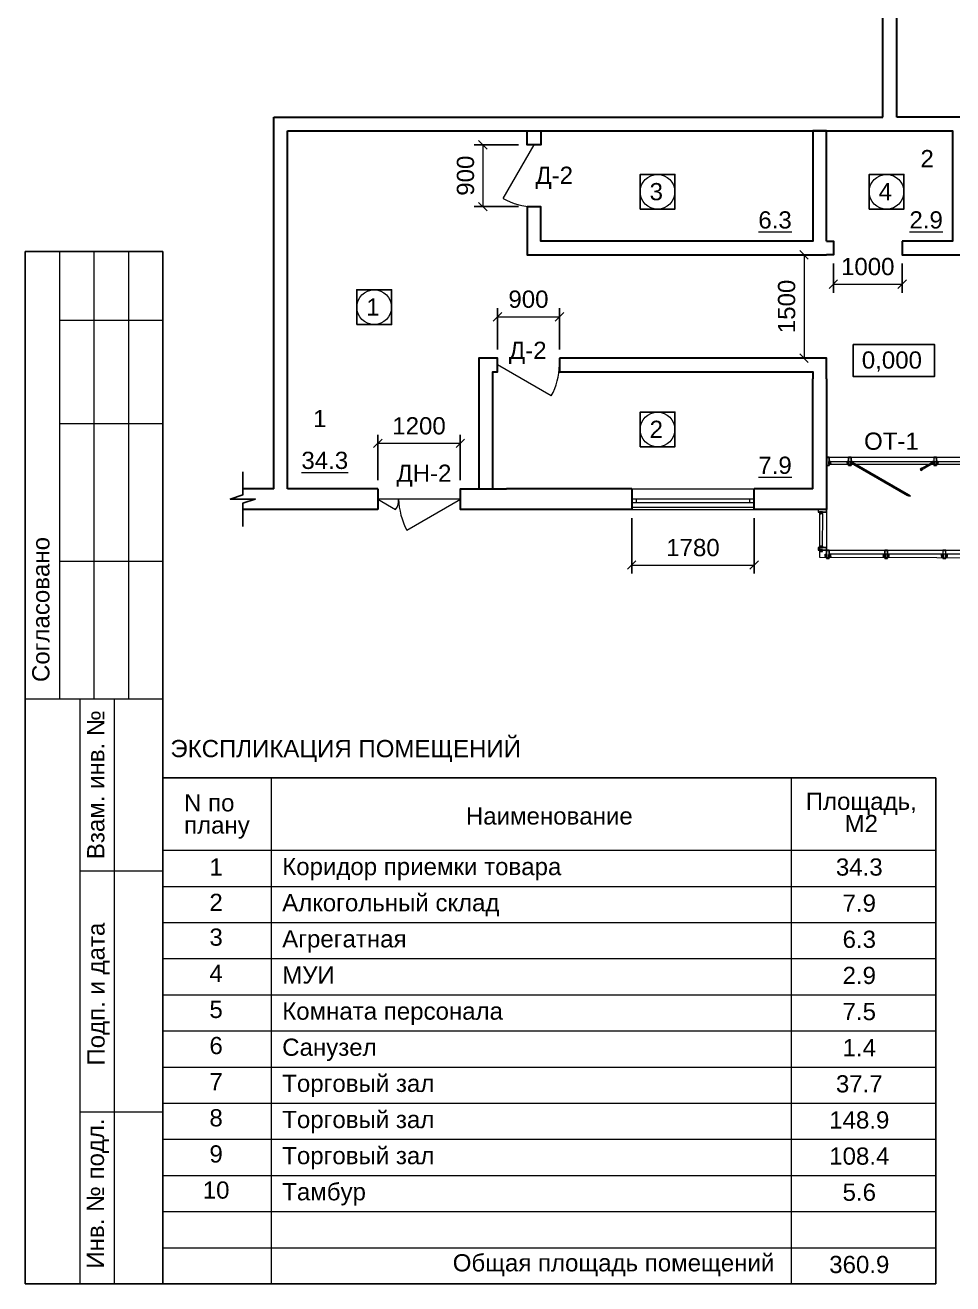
# Model space of a CAD drawing. Header units: metres. Extents: x -77.5 to 9.2, y -177.4 to -90.8.
# Drawn here: x -77.46 to -63.98, y -176.99 to -158.7 of the extents above; entities that cross this region are included whole.
import ezdxf
from ezdxf.enums import TextEntityAlignment as Align

# ---------------------------------------------------------------- set-up
doc = ezdxf.new("R2010")
doc.units = ezdxf.units.M
doc.header["$MEASUREMENT"] = 0
for name, color, linetype, lineweight in [('_shtrih', 254, 'Continuous', 0), ('Level 50', 7, 'Continuous', 0), ('Level 63', 7, 'Continuous', 0), ('окна', 153, 'Continuous', 18), ('Полы', 12, 'Continuous', 13), ('стена', 7, 'Continuous', 40)]:
    doc.layers.add(name, color=color, linetype=linetype, lineweight=lineweight)
doc.layers.add('YOLO_STAMP', color=1, linetype='Continuous')
doc.layers.add('YOLO_TABLE', color=1, linetype='Continuous')
doc.styles.get("Standard").update_dxf_attribs({"font": 'CS_Gost2304.shx'})
doc.styles.add('Style-Arial', font='arial.ttf')
doc.dimstyles.get("Standard").update_dxf_attribs({"dimtxt": 0.18, "dimasz": 0.18, "dimexe": 0.18, "dimexo": 0.0625, "dimgap": 0.09, "dimtad": 0, "dimtih": 1, "dimtoh": 1, "dimdec": 4, "dimzin": 0, "dimdsep": 46, "dimtxsty": 'Standard', "dimcen": 0.09, "dimadec": 0, "dimazin": 0, "dimtfac": 1, "dimtdec": 4, "dimtofl": 0, "dimtmove": 0, "dimatfit": 3, "dimfxl": 1, "dimtolj": 1, "dimtzin": 0, "dimarcsym": 0})

# ---------------------------------------------------------------- blocks, each defined once
blk = doc.blocks.new('stoyka_R')
at = {"color": 0, "linetype": 'ByBlock', "lineweight": 0}
for points in [[(-35, 97), (-36, 97), (-36, 96), (-36, 96), (-36, 95), (-34, 94, -0.278117), (-34, 93, -0.298632), (-34, 93), (-37, 92, -1.227062), (-37, 93), (-35, 94), (-37, 94), (-38, 94), (-40, 94), (-45, 92, -1.262793), (-45, 93), (-41, 96), (-40, 96), (-40, 95, 0.414214), (-40, 95), (-38, 95, 0.414214), (-38, 95), (-38, 96), (-38, 96), (-38, 97), (-39, 97, -0.954089), (-39, 97), (-38, 99), (-36, 99), (-34, 97, -0.954089)], [(-35, 82), (-36, 82), (-36, 83), (-36, 83), (-36, 84), (-34, 85, 0.278117), (-34, 86, 0.298632), (-34, 86), (-37, 87, 1.227062), (-37, 86), (-35, 86), (-37, 85), (-38, 86), (-40, 86), (-45, 87, 1.262793), (-45, 86), (-41, 83), (-40, 83), (-40, 84, -0.414214), (-40, 85), (-38, 85, -0.414214), (-38, 84), (-38, 83), (-38, 83), (-38, 82), (-39, 82, 0.954089), (-39, 82), (-38, 80), (-36, 80), (-34, 82, 0.954089)], [(35, 97), (36, 97), (36, 96), (36, 96), (36, 95), (34, 94, 0.278117), (33, 93, 0.298632), (34, 93), (37, 92, 1.227062), (37, 93), (35, 94), (37, 94), (38, 94), (40, 94), (45, 92, 1.262793), (45, 93), (41, 96), (40, 96), (40, 95, -0.414214), (39, 95), (38, 95, -0.414214), (38, 95), (38, 96), (37, 96), (37, 97), (39, 97, 0.954089), (39, 97), (37, 99), (36, 99), (34, 97, 0.954089)], [(35, 82), (36, 82), (36, 83), (36, 83), (36, 84), (34, 85, -0.278117), (33, 86, -0.298632), (34, 86), (37, 87, -1.227062), (37, 86), (35, 86), (37, 85), (38, 86), (40, 86), (45, 87, -1.262793), (45, 86), (41, 83), (40, 83), (40, 84, 0.414214), (39, 85), (38, 85, 0.414214), (38, 84), (38, 83), (37, 83), (37, 82), (39, 82, -0.954089), (39, 82), (37, 80), (36, 80), (34, 82, -0.954089)]]:
    blk.add_lwpolyline(points, format="xyb", close=True, dxfattribs=at)
at = {"color": 0, "linetype": 'ByBlock', "lineweight": -2}
for points in [[(-20, 63), (-20, 0), (20, 0), (20, 63), (19, 64, 0.580174), (18, 63), (18, 61), (15, 61), (15, 69), (14, 70), (15, 70), (15, 79), (18, 79), (18, 77, 0.580174), (19, 77), (20, 77), (20, 81), (15, 81), (15, 98), (33, 98), (33, 96), (32, 96, 0.414214), (31, 96), (31, 95), (35, 95, 0.414214), (35, 95), (35, 96), (35, 96), (35, 99), (39, 99), (39, 96), (38, 96), (38, 95, 0.414214), (38, 95), (39, 95, 0.414214), (40, 95), (40, 99, 0.414214), (39, 100), (20, 100), (20, 120), (-20, 120), (-20, 100), (-40, 100, 0.414214), (-40, 99), (-40, 95, 0.414214), (-40, 95), (-38, 95, 0.414214), (-38, 95), (-38, 96), (-39, 96), (-39, 99), (-35, 99), (-35, 96), (-35, 96), (-35, 95, 0.414214), (-35, 95), (-32, 95), (-32, 96, 0.414214), (-32, 96), (-34, 96), (-34, 98), (-15, 98), (-15, 81), (-20, 81), (-20, 77), (-19, 77, 0.580174), (-18, 77), (-18, 79), (-15, 79), (-15, 70), (-15, 70), (-15, 69), (-15, 61), (-18, 61), (-18, 63, 0.580174), (-19, 64)], [(-39, 79), (-30, 79), (-22, 76), (-16, 76, 0.414214), (-15, 76), (-15, 76, 0.23461), (-15, 77), (-16, 77, 0.303619), (-17, 77), (-18, 77), (-22, 77), (-30, 80), (-34, 80), (-34, 83), (-34, 84), (-35, 84), (-35, 83), (-35, 83), (-35, 80), (-39, 80), (-39, 83), (-38, 83), (-38, 84), (-40, 84), (-40, 60), (-20, 60), (-20, 61), (-22, 61), (-22, 64), (-18, 64), (-16, 62, 0.979824), (-16, 63), (-18, 65), (-23, 65), (-23, 61), (-39, 61), (-39, 79)], [(39, 79), (30, 79), (22, 76), (16, 76, -0.414214), (15, 76), (15, 76, -0.23461), (15, 77), (16, 77, -0.303619), (17, 77), (18, 77), (22, 77), (30, 80), (33, 80), (33, 83), (33, 84), (35, 84), (35, 83), (34, 83), (34, 80), (39, 80), (39, 83), (38, 83), (38, 84), (40, 84), (40, 60), (20, 60), (20, 61), (22, 61), (22, 64), (18, 64), (16, 62, -0.979824), (16, 63), (18, 65), (23, 65), (23, 61), (39, 61), (39, 79)]]:
    blk.add_lwpolyline(points, format="xyb", close=True, dxfattribs=at)
at = {"lineweight": 0}
for points in [[(-37, 92), (-25, 92)], [(-37, 87), (-25, 87)], [(37, 92), (25, 92)], [(37, 87), (25, 87)]]:
    blk.add_lwpolyline(points, dxfattribs=at)
for points in [[(-25, 83), (-15, 83), (-15, 95), (-25, 95)], [(25, 83), (15, 83), (15, 95), (25, 95)]]:
    blk.add_lwpolyline(points, close=True, dxfattribs=at)
at = {"color": 0, "linetype": 'ByBlock', "lineweight": -2}
blk.add_lwpolyline([(18, 59), (18, 3), (-18, 3), (-18, 59), (-13, 59), (-13, 100), (-18, 100), (-18, 118), (18, 118), (18, 100), (13, 100), (13, 59)], close=True, dxfattribs=at)
blk = doc.blocks.new('_Oblique')
at = {"color": 0, "linetype": 'ByBlock', "lineweight": -2}
blk.add_line((0.5, 0.5), (-0.5, -0.5), dxfattribs=at)
blk = doc.blocks.new('*D55')
at = {"color": 0, "lineweight": -2, "transparency": 16777216}
for p, q in [((-70.29, -160.434), (-70.932, -160.434)), ((-70.29, -161.334), (-70.932, -161.334))]:
    blk.add_line(p, q, dxfattribs=at)
at = {"color": 5, "lineweight": 0, "transparency": 16777216}
blk.add_line((-70.807, -160.434), (-70.807, -161.334), dxfattribs=at)
at = {"layer": 'Defpoints', "color": 0, "transparency": 16777216}
for p in [(-70.165, -160.434), (-70.807, -161.334), (-70.165, -161.334)]:
    blk.add_point(p, dxfattribs=at)
at = {"color": 5, "lineweight": 0, "transparency": 16777216, "xscale": 0.125, "yscale": 0.125, "zscale": 0.125}
for p, rotation in [((-70.807, -160.434), 90), ((-70.807, -161.334), 270)]:
    blk.add_blockref('_Oblique', p, dxfattribs=dict(at, rotation=rotation))
at = {"color": 0, "transparency": 16777216, "insert": (-71.059, -160.884), "char_height": 0.25, "attachment_point": 5, "rotation": 90, "style": 'Style-Arial'}
blk.add_mtext('900', dxfattribs=at)
blk = doc.blocks.new('TerminatorOpen')
at = {"color": 0, "linetype": 'ByBlock', "lineweight": -2}
for q in [(-1, 0.5), (-1, 0), (-1, -0.5)]:
    blk.add_line((0, 0), q, dxfattribs=at)
blk = doc.blocks.new('*D56')
at = {"color": 0, "lineweight": -2, "transparency": 16777216}
for p, q in [((-70.595, -163.409), (-70.595, -162.808)), ((-69.695, -163.409), (-69.695, -162.808))]:
    blk.add_line(p, q, dxfattribs=at)
at = {"color": 5, "lineweight": 0, "transparency": 16777216}
blk.add_line((-70.595, -162.933), (-69.695, -162.933), dxfattribs=at)
at = {"layer": 'Defpoints', "color": 0, "transparency": 16777216}
for p in [(-69.695, -162.933), (-70.595, -163.534), (-69.695, -163.534)]:
    blk.add_point(p, dxfattribs=at)
at = {"color": 5, "lineweight": 0, "transparency": 16777216, "xscale": 0.125, "yscale": 0.125, "zscale": 0.125, "rotation": 180}
blk.add_blockref('_Oblique', (-70.595, -162.933), dxfattribs=at)
at = {"color": 5, "lineweight": 0, "transparency": 16777216, "xscale": 0.125, "yscale": 0.125, "zscale": 0.125}
blk.add_blockref('_Oblique', (-69.695, -162.933), dxfattribs=at)
at = {"color": 0, "transparency": 16777216, "insert": (-70.145, -162.68), "char_height": 0.25, "attachment_point": 5, "style": 'Style-Arial'}
blk.add_mtext('900', dxfattribs=at)
blk = doc.blocks.new('*D57')
at = {"color": 0, "lineweight": -2, "transparency": 16777216}
for p, q in [((-65.94, -162.034), (-66.266, -162.034)), ((-65.94, -163.534), (-66.266, -163.534))]:
    blk.add_line(p, q, dxfattribs=at)
at = {"color": 5, "lineweight": 0, "transparency": 16777216}
blk.add_line((-66.141, -162.034), (-66.141, -163.534), dxfattribs=at)
at = {"layer": 'Defpoints', "color": 0, "transparency": 16777216}
for p in [(-65.815, -162.034), (-66.141, -163.534), (-65.815, -163.534)]:
    blk.add_point(p, dxfattribs=at)
at = {"color": 5, "lineweight": 0, "transparency": 16777216, "xscale": 0.125, "yscale": 0.125, "zscale": 0.125}
for p, rotation in [((-66.141, -162.034), 90), ((-66.141, -163.534), 270)]:
    blk.add_blockref('_Oblique', p, dxfattribs=dict(at, rotation=rotation))
at = {"color": 0, "transparency": 16777216, "insert": (-66.393, -162.784), "char_height": 0.25, "attachment_point": 5, "rotation": 90, "style": 'Style-Arial'}
blk.add_mtext('1500', dxfattribs=at)
blk = doc.blocks.new('*D58')
at = {"color": 0, "lineweight": -2, "transparency": 16777216}
for p, q in [((-65.715, -162.159), (-65.715, -162.584)), ((-64.715, -162.159), (-64.715, -162.584))]:
    blk.add_line(p, q, dxfattribs=at)
at = {"color": 5, "lineweight": 0, "transparency": 16777216}
blk.add_line((-65.715, -162.459), (-64.715, -162.459), dxfattribs=at)
at = {"layer": 'Defpoints', "color": 0, "transparency": 16777216}
for p in [(-65.715, -162.034), (-64.715, -162.034), (-64.715, -162.459)]:
    blk.add_point(p, dxfattribs=at)
at = {"color": 5, "lineweight": 0, "transparency": 16777216, "xscale": 0.125, "yscale": 0.125, "zscale": 0.125, "rotation": 180}
blk.add_blockref('_Oblique', (-65.715, -162.459), dxfattribs=at)
at = {"color": 5, "lineweight": 0, "transparency": 16777216, "xscale": 0.125, "yscale": 0.125, "zscale": 0.125}
blk.add_blockref('_Oblique', (-64.715, -162.459), dxfattribs=at)
at = {"color": 0, "transparency": 16777216, "insert": (-65.215, -162.206), "char_height": 0.25, "attachment_point": 5, "style": 'Style-Arial'}
blk.add_mtext('1000', dxfattribs=at)
blk = doc.blocks.new('*D80')
at = {"color": 0, "lineweight": -2, "transparency": 16777216}
for p, q in [((-72.335, -165.309), (-72.335, -164.648)), ((-71.135, -165.309), (-71.135, -164.648))]:
    blk.add_line(p, q, dxfattribs=at)
at = {"color": 5, "lineweight": 0, "transparency": 16777216}
blk.add_line((-72.335, -164.773), (-71.135, -164.773), dxfattribs=at)
at = {"layer": 'Defpoints', "color": 0, "transparency": 16777216}
for p in [(-71.135, -164.773), (-72.335, -165.434), (-71.135, -165.434)]:
    blk.add_point(p, dxfattribs=at)
at = {"color": 5, "lineweight": 0, "transparency": 16777216, "xscale": 0.125, "yscale": 0.125, "zscale": 0.125, "rotation": 180}
blk.add_blockref('_Oblique', (-72.335, -164.773), dxfattribs=at)
at = {"color": 5, "lineweight": 0, "transparency": 16777216, "xscale": 0.125, "yscale": 0.125, "zscale": 0.125}
blk.add_blockref('_Oblique', (-71.135, -164.773), dxfattribs=at)
at = {"color": 0, "transparency": 16777216, "insert": (-71.735, -164.52), "char_height": 0.25, "attachment_point": 5, "style": 'Style-Arial'}
blk.add_mtext('1200', dxfattribs=at)
blk = doc.blocks.new('*D81')
at = {"color": 0, "lineweight": -2, "transparency": 16777216}
for p, q in [((-68.645, -165.859), (-68.645, -166.666)), ((-66.865, -165.859), (-66.865, -166.666))]:
    blk.add_line(p, q, dxfattribs=at)
at = {"color": 5, "lineweight": 0, "transparency": 16777216}
blk.add_line((-68.645, -166.541), (-66.865, -166.541), dxfattribs=at)
at = {"layer": 'Defpoints', "color": 0, "transparency": 16777216}
for p in [(-68.645, -165.734), (-66.865, -165.734), (-66.865, -166.541)]:
    blk.add_point(p, dxfattribs=at)
at = {"color": 5, "lineweight": 0, "transparency": 16777216, "xscale": 0.125, "yscale": 0.125, "zscale": 0.125, "rotation": 180}
blk.add_blockref('_Oblique', (-68.645, -166.541), dxfattribs=at)
at = {"color": 5, "lineweight": 0, "transparency": 16777216, "xscale": 0.125, "yscale": 0.125, "zscale": 0.125}
blk.add_blockref('_Oblique', (-66.865, -166.541), dxfattribs=at)
at = {"color": 0, "transparency": 16777216, "insert": (-67.755, -166.289), "char_height": 0.25, "attachment_point": 5, "style": 'Style-Arial'}
blk.add_mtext('1780', dxfattribs=at)

msp = doc.modelspace()

# ---------------------------------------------------------------- linework, layer by layer
at = {"color": 7, "linetype": 'Continuous', "lineweight": 13}
for p, q in [((-70.514506, -161.21367971), (-70.064506, -160.43425684)), ((-69.81563594, -164.08425684), (-70.5950588, -163.63425684)), ((-75.45775154, -169.63575835), (-64.22700803, -169.63575835)), ((-75.45775154, -169.63575835), (-75.45775154, -176.98575835)), ((-73.88275154, -169.63575835), (-73.88275154, -176.98575835)), ((-66.32700803, -169.63575835), (-66.32700803, -176.98575835)), ((-64.22700803, -169.63575835), (-64.22700803, -176.98575835)), ((-75.45775154, -170.68575835), (-64.22700803, -170.68575835))]:
    msp.add_line(p, q, dxfattribs=at)
at = {"color": 7, "linetype": 'Continuous', "lineweight": 0}
for p, q in [((-71.134506, -165.58425684), (-72.334506, -165.58425684)), ((-75.45775154, -171.21075835), (-64.22700803, -171.21075835)), ((-75.45775154, -171.73575835), (-64.22700803, -171.73575835)), ((-75.45775154, -172.26075835), (-64.22700803, -172.26075835)), ((-75.45775154, -172.78575835), (-64.22700803, -172.78575835)), ((-75.45775154, -173.31075835), (-64.22700803, -173.31075835)), ((-75.45775154, -173.83575835), (-64.22700803, -173.83575835)), ((-75.45775154, -174.36075835), (-64.22700803, -174.36075835)), ((-75.45775154, -174.88575835), (-64.22700803, -174.88575835)), ((-75.45775154, -175.41075835), (-64.22700803, -175.41075835)), ((-75.45775154, -175.93575835), (-64.22700803, -175.93575835)), ((-75.45775154, -176.46075835), (-64.22700803, -176.46075835)), ((-75.45775154, -176.98575835), (-64.22700803, -176.98575835))]:
    msp.add_line(p, q, dxfattribs=at)
at = {"linetype": 'Continuous', "lineweight": 13}
msp.add_lwpolyline([(-65.42836134, -163.80132415), (-65.42836134, -163.33749727), (-64.24421695, -163.33749727), (-64.24421695, -163.80132415), (-65.42836134, -163.80132415)], dxfattribs=at)
at = {"color": 7, "linetype": 'Continuous', "lineweight": 0}
for points in [[(-72.334506, -165.58425684), (-72.07469838, -165.73425684)], [(-71.91392886, -166.03425684), (-71.134506, -165.58425684)]]:
    msp.add_lwpolyline(points, dxfattribs=at)
for centre, radius, start, end in [((-70.064506, -160.43425684), 0.9, 240, 270), ((-70.5950588, -163.63425684), 0.9, 330, 0), ((-72.20484686, -165.61899891), 0.17384769, 318.472282551, 11.527717449), ((-70.91157024, -165.52452139), 1.12452347, 183.045024244, 206.954975756)]:
    msp.add_arc(centre, radius, start, end, dxfattribs=at)
at = {"layer": '_shtrih', "color": 0, "lineweight": 25, "ltscale": 100}
msp.add_lwpolyline([(-74.2954625, -165.18616684), (-74.2954625, -165.52375684), (-74.4769625, -165.58425684), (-74.1139625, -165.58425684), (-74.2954625, -165.64475684), (-74.2954625, -165.98234684)], dxfattribs=at)
at = {"layer": 'Level 50', "color": 7, "linetype": 'Continuous', "lineweight": 30}
for points in [[(-64.994506, -160.03425684), (-64.994506, -157.61425684), (-61.894506, -157.61425684), (-61.894506, -158.61425684), (-59.444506, -158.61425684), (-59.444506, -157.61425684)], [(-64.794506, -160.03425684), (-64.794506, -157.81425684), (-62.094506, -157.81425684), (-62.094506, -158.81425684), (-59.244506, -158.81425684), (-59.244506, -157.81425684)], [(-73.844506, -165.43425684), (-73.844506, -160.03425684)], [(-73.844506, -160.03425684), (-64.994506, -160.03425684)], [(-63.784506, -160.89425684), (-63.784506, -160.23425684), (-63.784506, -160.03425684), (-64.794506, -160.03425684)], [(-73.644506, -165.43425684), (-73.644506, -160.23425684)], [(-73.644506, -160.23425684), (-64.794506, -160.23425684)], [(-65.814506, -161.83425684), (-65.814506, -160.23425684), (-66.014506, -160.23425684), (-66.014506, -161.83425684), (-69.964506, -161.83425684), (-69.964506, -161.33425684), (-70.164506, -161.33425684)], [(-64.794506, -160.23425684), (-63.984506, -160.23425684), (-63.984506, -161.83425684), (-64.714506, -161.83425684)], [(-70.164506, -161.33425684), (-70.164506, -162.03425684), (-65.814506, -162.03425684)], [(-65.814506, -161.83425684), (-65.714506, -161.83425684), (-65.714506, -162.03425684), (-65.814506, -162.03425684)], [(-64.714506, -161.83425684), (-64.714506, -162.03425684), (-63.784506, -162.03425684)], [(-70.864506, -165.43425684), (-70.664506, -165.43425684), (-70.664506, -163.73425684), (-70.5950588, -163.73425684), (-70.5950588, -163.53425684), (-70.864506, -163.53425684), (-70.864506, -165.43425684)], [(-69.6950588, -163.53425684), (-69.6950588, -163.73425684), (-66.014506, -163.73425684), (-66.014506, -163.83425684)], [(-65.8150588, -163.83425684), (-65.8150588, -163.53425684), (-69.6950588, -163.53425684)], [(-66.014506, -165.43425684), (-66.014506, -163.83425684)], [(-65.8150588, -163.83425684), (-65.814506, -163.83425684), (-65.814506, -165.73425684)], [(-73.844506, -165.43425684), (-74.2954625, -165.43425684)], [(-72.334506, -165.43425684), (-73.644506, -165.43425684)], [(-72.334506, -165.43425684), (-72.334506, -165.73425684)], [(-70.464506, -165.73425684), (-71.134506, -165.73425684), (-71.134506, -165.43425684), (-70.464506, -165.43425684)], [(-68.644506, -165.43425684), (-70.464506, -165.43425684)], [(-68.644506, -165.43425684), (-68.644506, -165.73425684)], [(-66.014506, -165.43425684), (-66.864506, -165.43425684)], [(-66.864506, -165.73425684), (-66.864506, -165.43425684)], [(-72.334506, -165.73425684), (-74.2954625, -165.73425684)], [(-68.644506, -165.73425684), (-70.464506, -165.73425684)], [(-65.814506, -165.73425684), (-66.864506, -165.73425684)]]:
    msp.add_lwpolyline(points, dxfattribs=at)
msp.add_lwpolyline([(-70.164506, -160.23425684), (-69.964506, -160.23425684), (-69.964506, -160.43425684), (-70.164506, -160.43425684)], close=True, dxfattribs=at)
at = {"layer": 'Level 50', "color": 7, "linetype": 'Continuous', "lineweight": 0}
for centre in [(-68.26919511, -161.11756586), (-64.94150961, -161.11756586), (-72.38641505, -162.79454009), (-68.26919511, -164.57100385)]:
    msp.add_circle(centre, 0.25242955, dxfattribs=at)
at = {"layer": 'Level 63', "color": 7, "linetype": 'Continuous', "lineweight": 13}
for p, q in [((-77.45775154, -161.98575835), (-75.45775154, -161.98575835)), ((-77.45775154, -161.98575835), (-77.45775154, -168.48575835)), ((-76.95775154, -161.98575835), (-76.95775154, -168.48575835)), ((-76.45775154, -161.98575835), (-76.45775154, -168.48575835)), ((-75.95775154, -161.98575835), (-75.95775154, -168.48575835)), ((-76.95775154, -162.98575835), (-75.45775154, -162.98575835)), ((-76.95775154, -164.48575835), (-75.45775154, -164.48575835)), ((-76.95775154, -166.48575835), (-75.45775154, -166.48575835)), ((-77.45775154, -168.48575835), (-75.45775154, -168.48575835)), ((-76.65775154, -168.48575835), (-75.45775154, -168.48575835)), ((-76.65775154, -176.98575835), (-76.65775154, -168.48575835)), ((-76.15775154, -176.98575835), (-76.15775154, -168.48575835)), ((-76.65775154, -170.98575835), (-75.45775154, -170.98575835)), ((-75.45775154, -171.48575835), (-75.45775154, -176.98575835)), ((-76.65775154, -174.48575835), (-75.45775154, -174.48575835)), ((-75.45775154, -176.98575835), (-76.65775154, -176.98575835))]:
    msp.add_line(p, q, dxfattribs=at)
at = {"layer": 'Level 63', "color": 7, "linetype": 'Continuous', "lineweight": 0}
msp.add_line((-75.45775154, -161.98575835), (-75.45775154, -176.98575835), dxfattribs=at)
at = {"layer": 'YOLO_STAMP'}
msp.add_lwpolyline([(-77.45775154, -161.98575835), (-75.45775154, -161.98575835), (-75.45775154, -176.98575835), (-77.45775154, -176.98575835)], close=True, dxfattribs=at)
at = {"layer": 'YOLO_TABLE'}
for points in [[(-68.52162465, -161.3699954), (-68.01676556, -161.3699954), (-68.01676556, -160.86513631), (-68.52162465, -160.86513631)], [(-65.19393916, -161.3699954), (-64.68908007, -161.3699954), (-64.68908007, -160.86513631), (-65.19393916, -160.86513631)], [(-72.6388446, -163.04696963), (-72.13398551, -163.04696963), (-72.13398551, -162.54211054), (-72.6388446, -162.54211054)], [(-65.42836134, -163.33749727), (-64.24421695, -163.33749727), (-64.24421695, -163.80132415), (-65.42836134, -163.80132415)], [(-68.52162465, -164.8234334), (-68.01676556, -164.8234334), (-68.01676556, -164.31857431), (-68.52162465, -164.31857431)], [(-75.45775154, -169.63575835), (-64.22700803, -169.63575835), (-64.22700803, -176.98575835), (-75.45775154, -176.98575835)]]:
    msp.add_lwpolyline(points, close=True, dxfattribs=at)
at = {"layer": 'окна'}
for p, q in [((-64.30496472, -165.06421035), (-64.45276369, -165.14942862)), ((-64.29497471, -165.08153662), (-64.44277367, -165.16675489))]:
    msp.add_line(p, q, dxfattribs=at)
for points in [[(-65.814506, -164.9751916), (-63.734506, -164.9751916)], [(-65.814506, -165.0951916), (-65.814506, -166.3251916), (-62.414506, -166.3251916)], [(-65.812506, -165.0756916), (-65.812506, -164.9781916), (-65.776506, -164.9781916), (-65.776506, -165.0346916), (-65.781506, -165.0346916), (-65.781506, -165.0756916), (-65.776506, -165.0756916), (-65.776506, -165.0931916), (-65.812506, -165.0931916), (-65.812506, -165.0756916)], [(-65.75731156, -165.0621916), (-65.769506, -165.0621916)], [(-65.75735619, -165.0671916), (-65.769506, -165.0671916)], [(-65.755006, -165.0751916), (-64.96545087, -165.0751916)], [(-65.754506, -165.0351916), (-63.767506, -165.0351916)], [(-65.754506, -165.0751916), (-63.767506, -165.0751916)], [(-65.41510798, -165.08253689), (-64.63542582, -165.53208747)], [(-65.40511796, -165.06521062), (-64.6254358, -165.51476121)], [(-65.915006, -165.73625684), (-65.817506, -165.73625684), (-65.817506, -165.77225684), (-65.874006, -165.77225684), (-65.874006, -165.76725684), (-65.915006, -165.76725684), (-65.915006, -165.77225684), (-65.932506, -165.77225684), (-65.932506, -165.73625684), (-65.915006, -165.73625684)], [(-65.914506, -165.77425684), (-65.914506, -166.4251916), (-59.094506, -166.4451916)], [(-65.906506, -165.79140665), (-65.906506, -165.77925684)], [(-65.901506, -165.79145128), (-65.901506, -165.77925684)], [(-65.874506, -165.79425684), (-65.875506, -166.2861916)], [(-59.254506, -166.3851916), (-65.754506, -166.3851916)]]:
    msp.add_lwpolyline(points, dxfattribs=at)
for points in [[(-65.814506, -165.0751916), (-65.814506, -165.0751916), (-65.814506, -165.0951916), (-65.774506, -165.0951916), (-65.774506, -165.0751916), (-65.755006, -165.0751916, 0.4142135624), (-65.754506, -165.0746916), (-65.754506, -165.0706916, 0.4142135624), (-65.755006, -165.0701916), (-65.756056, -165.0701916, 0.4142135624), (-65.756556, -165.0706916), (-65.756556, -165.0713916), (-65.755806, -165.0713916), (-65.755806, -165.0738916), (-65.759806, -165.0738916), (-65.759806, -165.0713916), (-65.759056, -165.0713916), (-65.759056, -165.0706916, 0.4142135624), (-65.759556, -165.0701916), (-65.763006, -165.0701916), (-65.763006, -165.0708916, 0.4142135624), (-65.762506, -165.0713916), (-65.761006, -165.0713916), (-65.761006, -165.0736916), (-65.779506, -165.0736916), (-65.779506, -165.0559416), (-65.774506, -165.0559416), (-65.774506, -165.05244481), (-65.77525059, -165.05200647, 0.5801735595), (-65.77600602, -165.05243837), (-65.77600602, -165.0544416), (-65.779506, -165.0544416), (-65.779506, -165.0456916), (-65.780006, -165.0451916), (-65.779506, -165.0446916), (-65.779506, -165.0366916), (-65.77600602, -165.0366916), (-65.77600602, -165.03869482, 0.5801735595), (-65.77525059, -165.03912672), (-65.774506, -165.03868839), (-65.774506, -164.9751916), (-65.814506, -164.9751916), (-65.814506, -165.03868839)], [(-65.914506, -165.73425684), (-65.914506, -165.73425684), (-65.934506, -165.73425684), (-65.934506, -165.77425684), (-65.914506, -165.77425684), (-65.914506, -165.79375684, 0.4142135624), (-65.914006, -165.79425684), (-65.910006, -165.79425684, 0.4142135624), (-65.909506, -165.79375684), (-65.909506, -165.79270684, 0.4142135624), (-65.910006, -165.79220684), (-65.910706, -165.79220684), (-65.910706, -165.79295684), (-65.913206, -165.79295684), (-65.913206, -165.78895684), (-65.910706, -165.78895684), (-65.910706, -165.78970684), (-65.910006, -165.78970684, 0.4142135624), (-65.909506, -165.78920684), (-65.909506, -165.78575684), (-65.910206, -165.78575684, 0.4142135624), (-65.910706, -165.78625684), (-65.910706, -165.78775684), (-65.913006, -165.78775684), (-65.913006, -165.76925684), (-65.895256, -165.76925684), (-65.895256, -165.77425684), (-65.89175921, -165.77425684), (-65.89132087, -165.77351225, 0.5801735595), (-65.89175277, -165.77275682), (-65.893756, -165.77275682), (-65.893756, -165.76925684), (-65.885006, -165.76925684), (-65.884506, -165.76875684), (-65.884006, -165.76925684), (-65.876006, -165.76925684), (-65.876006, -165.77275682), (-65.87800922, -165.77275682, 0.5801735595), (-65.87844112, -165.77351225), (-65.87800279, -165.77425684), (-65.814506, -165.77425684), (-65.814506, -165.73425684), (-65.87800279, -165.73425684)]]:
    msp.add_lwpolyline(points, format="xyb", dxfattribs=at)
for points in [[(-65.769506, -165.0586916), (-65.779506, -165.0586916), (-65.779506, -165.0706916), (-65.769506, -165.0706916)], [(-65.43058165, -165.05052871), (-65.40511796, -165.06521062), (-65.41510794, -165.08253683), (-65.44057164, -165.06785492)], [(-64.44277367, -165.1667549), (-64.41730997, -165.15207298), (-64.42729996, -165.13474677), (-64.45276365, -165.14942869)], [(-64.29497471, -165.08153662), (-64.26951101, -165.0668547), (-64.27950099, -165.04952849), (-64.30496468, -165.06421041)], [(-64.6254359, -165.51476138), (-64.59997221, -165.52944329), (-64.60996218, -165.5467695), (-64.63542588, -165.53208758)], [(-65.898006, -165.77925684), (-65.898006, -165.76925684), (-65.910006, -165.76925684), (-65.910006, -165.77925684)]]:
    msp.add_lwpolyline(points, close=True, dxfattribs=at)
for points in [[(-65.755506, -165.0541916), (-65.764506, -165.0541916), (-65.772406, -165.0506916), (-65.778806, -165.0506916, 0.4142135624), (-65.779306, -165.0511916), (-65.779306, -165.0514275, 0.2346100061), (-65.77909458, -165.05182856), (-65.77802816, -165.05262249, 0.3036194749), (-65.77758337, -165.05262318), (-65.776306, -165.0516916), (-65.772406, -165.0516916), (-65.764506, -165.0551916), (-65.761006, -165.0551916), (-65.761006, -165.0579916), (-65.761006, -165.0591916), (-65.75978335, -165.0591916), (-65.759206, -165.0581916), (-65.760006, -165.0581916), (-65.760006, -165.0551916), (-65.755506, -165.0551916), (-65.755506, -165.0581916), (-65.756706, -165.0581916), (-65.75612865, -165.0591916), (-65.754506, -165.0591916), (-65.754506, -165.0351916), (-65.774506, -165.0351916), (-65.774506, -165.0361916), (-65.772506, -165.0361916), (-65.772506, -165.0391916), (-65.77656763, -165.0391916), (-65.77816422, -165.03759501, 0.9798244206), (-65.7788572, -165.03831625), (-65.77698185, -165.0401916), (-65.771306, -165.0401916), (-65.771306, -165.0361916), (-65.755506, -165.0361916), (-65.755506, -165.0541916)], [(-65.75964738, -165.05757881), (-65.758506, -165.0568916), (-65.758506, -165.0581916), (-65.758756, -165.0581916), (-65.758756, -165.0591916), (-65.76041214, -165.05992766, 0.2781165631), (-65.76100372, -165.06077399, 0.298632436), (-65.76034181, -165.06164845), (-65.75750216, -165.06216216, 1.2270617229), (-65.75734601, -165.06150322), (-65.759706, -165.0606916), (-65.757756, -165.0601916), (-65.756756, -165.0606916), (-65.754256, -165.0606916), (-65.74973234, -165.06208972, 1.2627930682), (-65.74937378, -165.06151033), (-65.753506, -165.0581916), (-65.754506, -165.0581916), (-65.754506, -165.0591916, -0.4142135624), (-65.755006, -165.0596916), (-65.756256, -165.0596916, -0.4142135624), (-65.756756, -165.0591916), (-65.756756, -165.0581916), (-65.757006, -165.0581916), (-65.757006, -165.0568916), (-65.75586461, -165.05757881, 0.9540885036), (-65.75532632, -165.05713254), (-65.757006, -165.0551916), (-65.758506, -165.0551916), (-65.76018568, -165.05713254, 0.9540885036)], [(-65.75964738, -165.07180728), (-65.758506, -165.0721916), (-65.758506, -165.07119449), (-65.758756, -165.07119449), (-65.758756, -165.07019449), (-65.76041214, -165.06945843, -0.2781165631), (-65.76100372, -165.06861209, -0.298632436), (-65.76034181, -165.06773764), (-65.75750216, -165.06722392, -1.2270617229), (-65.75734601, -165.06788287), (-65.759706, -165.06869449), (-65.757756, -165.06919449), (-65.756756, -165.06869449), (-65.754256, -165.06869449), (-65.74973234, -165.06729636, -1.2627930682), (-65.74937378, -165.06787576), (-65.753506, -165.07119449), (-65.754506, -165.07119449), (-65.754506, -165.07019449, 0.4142135624), (-65.755006, -165.06969449), (-65.756256, -165.06969449, 0.4142135624), (-65.756756, -165.07019449), (-65.756756, -165.07119449), (-65.757006, -165.07119449), (-65.757006, -165.0721916), (-65.75586461, -165.07180728, -0.9540885036), (-65.75532632, -165.07225354), (-65.757006, -165.0738916), (-65.758506, -165.0738916), (-65.76018568, -165.07225354, -0.9540885036)], [(-65.91112168, -165.78911546), (-65.911506, -165.79025684), (-65.91050889, -165.79025684), (-65.91050889, -165.79000684), (-65.90950889, -165.79000684), (-65.90877283, -165.7883507, -0.2781165631), (-65.90792649, -165.78775912, -0.298632436), (-65.90705204, -165.78842104), (-65.90653832, -165.79126068, -1.2270617229), (-65.90719727, -165.79141684), (-65.90800889, -165.78905684), (-65.90850889, -165.79100684), (-65.90800889, -165.79200684), (-65.90800889, -165.79450684), (-65.90661077, -165.7990305, -1.2627930682), (-65.90719016, -165.79938906), (-65.91050889, -165.79525684), (-65.91050889, -165.79425684), (-65.90950889, -165.79425684, 0.4142135624), (-65.90900889, -165.79375684), (-65.90900889, -165.79250684, 0.4142135624), (-65.90950889, -165.79200684), (-65.91050889, -165.79200684), (-65.91050889, -165.79175684), (-65.911506, -165.79175684), (-65.91112168, -165.79289823, -0.9540885036), (-65.91156795, -165.79343653), (-65.913206, -165.79175684), (-65.913206, -165.79025684), (-65.91156795, -165.78857716, -0.9540885036)], [(-65.89689321, -165.78911546), (-65.896206, -165.79025684), (-65.897506, -165.79025684), (-65.897506, -165.79000684), (-65.898506, -165.79000684), (-65.89924206, -165.7883507, 0.2781165631), (-65.9000884, -165.78775912, 0.298632436), (-65.90096285, -165.78842104), (-65.90147657, -165.79126068, 1.2270617229), (-65.90081762, -165.79141684), (-65.900006, -165.78905684), (-65.899506, -165.79100684), (-65.900006, -165.79200684), (-65.900006, -165.79450684), (-65.90140413, -165.7990305, 1.2627930682), (-65.90082473, -165.79938906), (-65.897506, -165.79525684), (-65.897506, -165.79425684), (-65.898506, -165.79425684, -0.4142135624), (-65.899006, -165.79375684), (-65.899006, -165.79250684, -0.4142135624), (-65.898506, -165.79200684), (-65.897506, -165.79200684), (-65.897506, -165.79175684), (-65.896206, -165.79175684), (-65.89689321, -165.79289823, 0.9540885036), (-65.89644695, -165.79343653), (-65.894506, -165.79175684), (-65.894506, -165.79025684), (-65.89644695, -165.78857716, 0.9540885036)], [(-65.893506, -165.79325684), (-65.893506, -165.78425684), (-65.890006, -165.77635684), (-65.890006, -165.76995684, 0.4142135624), (-65.890506, -165.76945684), (-65.8907419, -165.76945684, 0.2346100061), (-65.89114296, -165.76966826), (-65.8919369, -165.77073468, 0.3036194749), (-65.89193758, -165.77117947), (-65.891006, -165.77245684), (-65.891006, -165.77635684), (-65.894506, -165.78425684), (-65.894506, -165.78775684), (-65.897306, -165.78775684), (-65.898506, -165.78775684), (-65.898506, -165.78897949), (-65.897506, -165.78955684), (-65.897506, -165.78875684), (-65.894506, -165.78875684), (-65.894506, -165.79325684), (-65.897506, -165.79325684), (-65.897506, -165.79205684), (-65.898506, -165.79263419), (-65.898506, -165.79425684), (-65.874506, -165.79425684), (-65.874506, -165.77425684), (-65.875506, -165.77425684), (-65.875506, -165.77625684), (-65.878506, -165.77625684), (-65.878506, -165.77219521), (-65.87690941, -165.77059862, 0.9798244206), (-65.87763065, -165.76990565), (-65.879506, -165.771781), (-65.879506, -165.77745684), (-65.875506, -165.77745684), (-65.875506, -165.79325684), (-65.893506, -165.79325684)]]:
    msp.add_lwpolyline(points, format="xyb", close=True, dxfattribs=at)
at = {"layer": 'окна', "ltscale": 100}
for points in [[(-66.864506, -165.58425684), (-68.644506, -165.58425684)], [(-68.644506, -165.58425684), (-68.644506, -165.63425684), (-68.574506, -165.63425684), (-68.574506, -165.58425684), (-68.644506, -165.58425684)], [(-68.644506, -165.63425684), (-66.864506, -165.63425684)], [(-66.934506, -165.58425684), (-66.934506, -165.63425684), (-66.864506, -165.63425684), (-66.864506, -165.58425684), (-66.934506, -165.58425684)]]:
    msp.add_lwpolyline(points, dxfattribs=at)
at = {"layer": 'стена', "color": 7, "linetype": 'Continuous', "lineweight": 13}
for points in [[(-68.644506, -165.43425684), (-66.864506, -165.43425684)], [(-68.644506, -165.73425684), (-66.864506, -165.73425684), (-66.864506, -165.70425684), (-68.644506, -165.70425684), (-68.644506, -165.73425684)], [(-68.644506, -165.73425684), (-66.864506, -165.73425684)]]:
    msp.add_lwpolyline(points, dxfattribs=at)

# ---------------------------------------------------------------- block references
at = {"layer": 'окна', "xscale": 0.001, "yscale": 0.001, "zscale": 0.001}
for p, rotation in [((-65.474506, -164.9751916), 180), ((-64.234506, -164.9751916), 180), ((-65.814506, -166.3051916), 89.99999999999999), ((-65.794506, -166.3251916), 180), ((-64.948506, -166.3251916), 180), ((-64.102506, -166.3251916), 180)]:
    msp.add_blockref('stoyka_R', p, dxfattribs=dict(at, rotation=rotation))

# ---------------------------------------------------------------- texts
at = {"color": 7, "linetype": 'Continuous', "lineweight": 0, "style": 'Style-Arial'}
for s, p in [('3', (-68.28771128, -160.9909045)), ('4', (-64.96002579, -160.9909045)), ('1', (-72.40493123, -162.66787873)), ('2', (-68.28771128, -164.44434249)), ('1', (-74.68348386, -170.8045054)), ('34.3', (-65.33809779, -170.8045054)), ('2', (-74.68348386, -171.31796557)), ('7.9', (-65.33809779, -171.3295054)), ('3', (-74.68348386, -171.82315222)), ('6.3', (-65.33809779, -171.8545054)), ('4', (-74.68348386, -172.34815222)), ('2.9', (-65.33809779, -172.3795054)), ('5', (-74.68348386, -172.87315222)), ('7.5', (-65.33809779, -172.9045054)), ('6', (-74.68348386, -173.39815222)), ('1.4', (-65.33809779, -173.4295054)), ('7', (-74.68348386, -173.92315222)), ('37.7', (-65.33809779, -173.9545054)), ('8', (-74.68348386, -174.44815222)), ('148.9', (-65.33809779, -174.4795054)), ('9', (-74.68348386, -174.97315222)), ('108.4', (-65.33809779, -175.0045054)), ('10', (-74.68348386, -175.49815222)), ('5.6', (-65.33809779, -175.5295054)), ('360.9', (-65.33809779, -176.5795054))]:
    msp.add_text(s, height=0.25, dxfattribs=at).set_placement(p, align=Align.TOP_CENTER)
msp.add_text('0,000', height=0.25, dxfattribs=at).set_placement((-65.30145969, -163.68702118))
at = {"color": 7, "lineweight": 13, "style": 'Style-Arial'}
msp.add_text('ЭКСПЛИКАЦИЯ ПОМЕЩЕНИЙ ', height=0.25, dxfattribs=at).set_placement((-72.75273253, -169.20819763), align=Align.MIDDLE_CENTER)
at = {"color": 7, "linetype": 'Continuous', "lineweight": 0, "style": 'Style-Arial'}
for s, p in [('Коридор приемки товара', (-73.72295721, -170.79756935)), ('Алкогольный склад', (-73.72295721, -171.32256935)), ('Агрегатная', (-73.72295721, -171.84756935)), ('МУИ', (-73.72295721, -172.37256935)), ('Комната персонала', (-73.72295721, -172.89756935)), ('Санузел', (-73.72295721, -173.42256935)), ('Торговый зал', (-73.72295721, -173.94756935)), ('Торговый зал', (-73.72295721, -174.47256935)), ('Торговый зал', (-73.72295721, -174.99756935)), ('Тамбур', (-73.72295721, -175.52256935))]:
    msp.add_text(s, height=0.25, dxfattribs=at).set_placement(p, align=Align.TOP_LEFT)
at = {"color": 7, "linetype": 'Continuous', "lineweight": 13, "style": 'Style-Arial'}
msp.add_text('Общая площадь помещений', height=0.25, dxfattribs=at).set_placement((-71.2454101, -176.55499607), align=Align.TOP_LEFT)
at = {"color": 7, "linetype": 'Continuous', "lineweight": 0, "char_height": 0.25, "attachment_point": 7, "line_spacing_factor": 0.72}
for s, insert in [('\\fArial|b0|i0|c204204|p39;Д-2', (-70.04440544, -161.07514762)), ('\\fArial|b0|i0|c204204|p39;Д-2', (-70.42859954, -163.6191752)), ('\\fArial|b0|i0|c204204|p39;ОТ-1', (-65.26901527, -164.87031466)), ('{\\fArial|b0|i0|c204|p39;ДН\\fArial|b0|i0|c0|p39;-\\fArial|b0|i0|c204|p39;2}', (-72.06365238, -165.40442522))]:
    msp.add_mtext(s, dxfattribs=dict(at, insert=insert))
at = {"color": 7, "linetype": 'Continuous', "lineweight": 13, "char_height": 0.25, "style": 'Style-Arial'}
for s, insert, attachment_point, line_spacing_factor in [('{\\L6.3}', (-66.80482304, -161.40123599), 1, 0.6), ('{\\L2.9}', (-64.6095608, -161.40123599), 1, 0.6), ('{\\L34.3}', (-73.44414612, -164.89530413), 1, 0.6), ('{\\L7.9}', (-66.80482304, -164.9663278), 1, 0.6), ('N по \\Pплану', (-75.1490981, -170.1953319), 4, 0.776524), ('Наименование', (-71.05435857, -170.18920366), 4, 0.6)]:
    msp.add_mtext(s, dxfattribs=dict(at, insert=insert, attachment_point=attachment_point, line_spacing_factor=line_spacing_factor))
at = {"color": 7, "linetype": 'Continuous', "lineweight": 0, "insert": (-65.30933634, -169.84926552), "char_height": 0.25, "attachment_point": 2, "line_spacing_factor": 0.776524, "style": 'Style-Arial'}
msp.add_mtext('Площадь,\\PМ2', dxfattribs=at)
at = {"layer": 'Level 63', "color": 7, "linetype": 'Continuous', "lineweight": 0, "style": 'Style-Arial'}
for s, p in [('Согласовано', (-77.23041319, -167.18780606)), ('Взам. инв. №', (-76.43220241, -169.73363051)), ('Подп. и дата', (-76.4285781, -172.77631714)), ('Инв. № подл.', (-76.43773955, -175.67332377))]:
    msp.add_text(s, height=0.25002, rotation=90, dxfattribs=at).set_placement(p, align=Align.MIDDLE_CENTER)
at = {"layer": 'Полы', "linetype": 'Continuous', "lineweight": 0, "style": 'Style-Arial'}
for s, p in [('2', (-64.35201158, -160.51068209)), ('1', (-73.17738675, -164.28800174))]:
    msp.add_text(s, height=0.25, dxfattribs=at).set_placement(p, align=Align.TOP_CENTER)

# ---------------------------------------------------------------- dimensions: what is measured, and where the dimension line sits
for base, p1, p2, picture, middle in [((-70.80655788, -161.33425684), (-70.164506, -160.43425684), (-70.164506, -161.33425684), '*D55', (-71.05920112, -160.88425684)), ((-66.14057512, -163.53425684), (-65.814506, -162.03425684), (-65.8150588, -163.53425684), '*D57', (-66.39321836, -162.78425684))]:
    dim = msp.add_linear_dim(base=base, p1=p1, p2=p2, angle=90, dimstyle='Standard', override={"dimtxt": 0.25, "dimasz": 0.125, "dimexe": 0.125, "dimexo": 0.125, "dimgap": 0.125, "dimtad": 1, "dimtih": 0, "dimtoh": 0, "dimlfac": 1000, "dimzin": 11, "dimtxsty": 'Style-Arial', "dimblk": 'Oblique', "dimclrd": 5, "dimadec": 4, "dimazin": 3, "dimldrblk": 'TerminatorOpen', "dimfrac": 2, "dimtolj": 0, "dimtzin": 11, "dimlwd": 0})
    dim.commit()
    dim.dimension.update_dxf_attribs({"geometry": picture, "text_midpoint": middle})
for base, p1, p2, picture, middle in [((-64.714506, -162.45875155), (-65.714506, -162.03425684), (-64.714506, -162.03425684), '*D58', (-65.214506, -162.2061083)), ((-69.6950588, -162.93293712), (-70.5950588, -163.53425684), (-69.6950588, -163.53425684), '*D56', (-70.1450588, -162.68029387)), ((-71.134506, -164.77265758), (-72.334506, -165.43425684), (-71.134506, -165.43425684), '*D80', (-71.734506, -164.52001433)), ((-66.864506, -166.54133987), (-68.644506, -165.73425684), (-66.864506, -165.73425684), '*D81', (-67.754506, -166.28869663))]:
    dim = msp.add_linear_dim(base=base, p1=p1, p2=p2, dimstyle='Standard', override={"dimtxt": 0.25, "dimasz": 0.125, "dimexe": 0.125, "dimexo": 0.125, "dimgap": 0.125, "dimtad": 1, "dimtih": 0, "dimtoh": 0, "dimlfac": 1000, "dimzin": 11, "dimtxsty": 'Style-Arial', "dimblk": 'Oblique', "dimclrd": 5, "dimadec": 4, "dimazin": 3, "dimldrblk": 'TerminatorOpen', "dimfrac": 2, "dimtolj": 0, "dimtzin": 11, "dimlwd": 0})
    dim.commit()
    dim.dimension.update_dxf_attribs({"geometry": picture, "text_midpoint": middle})

doc.saveas('drawing.dxf')
